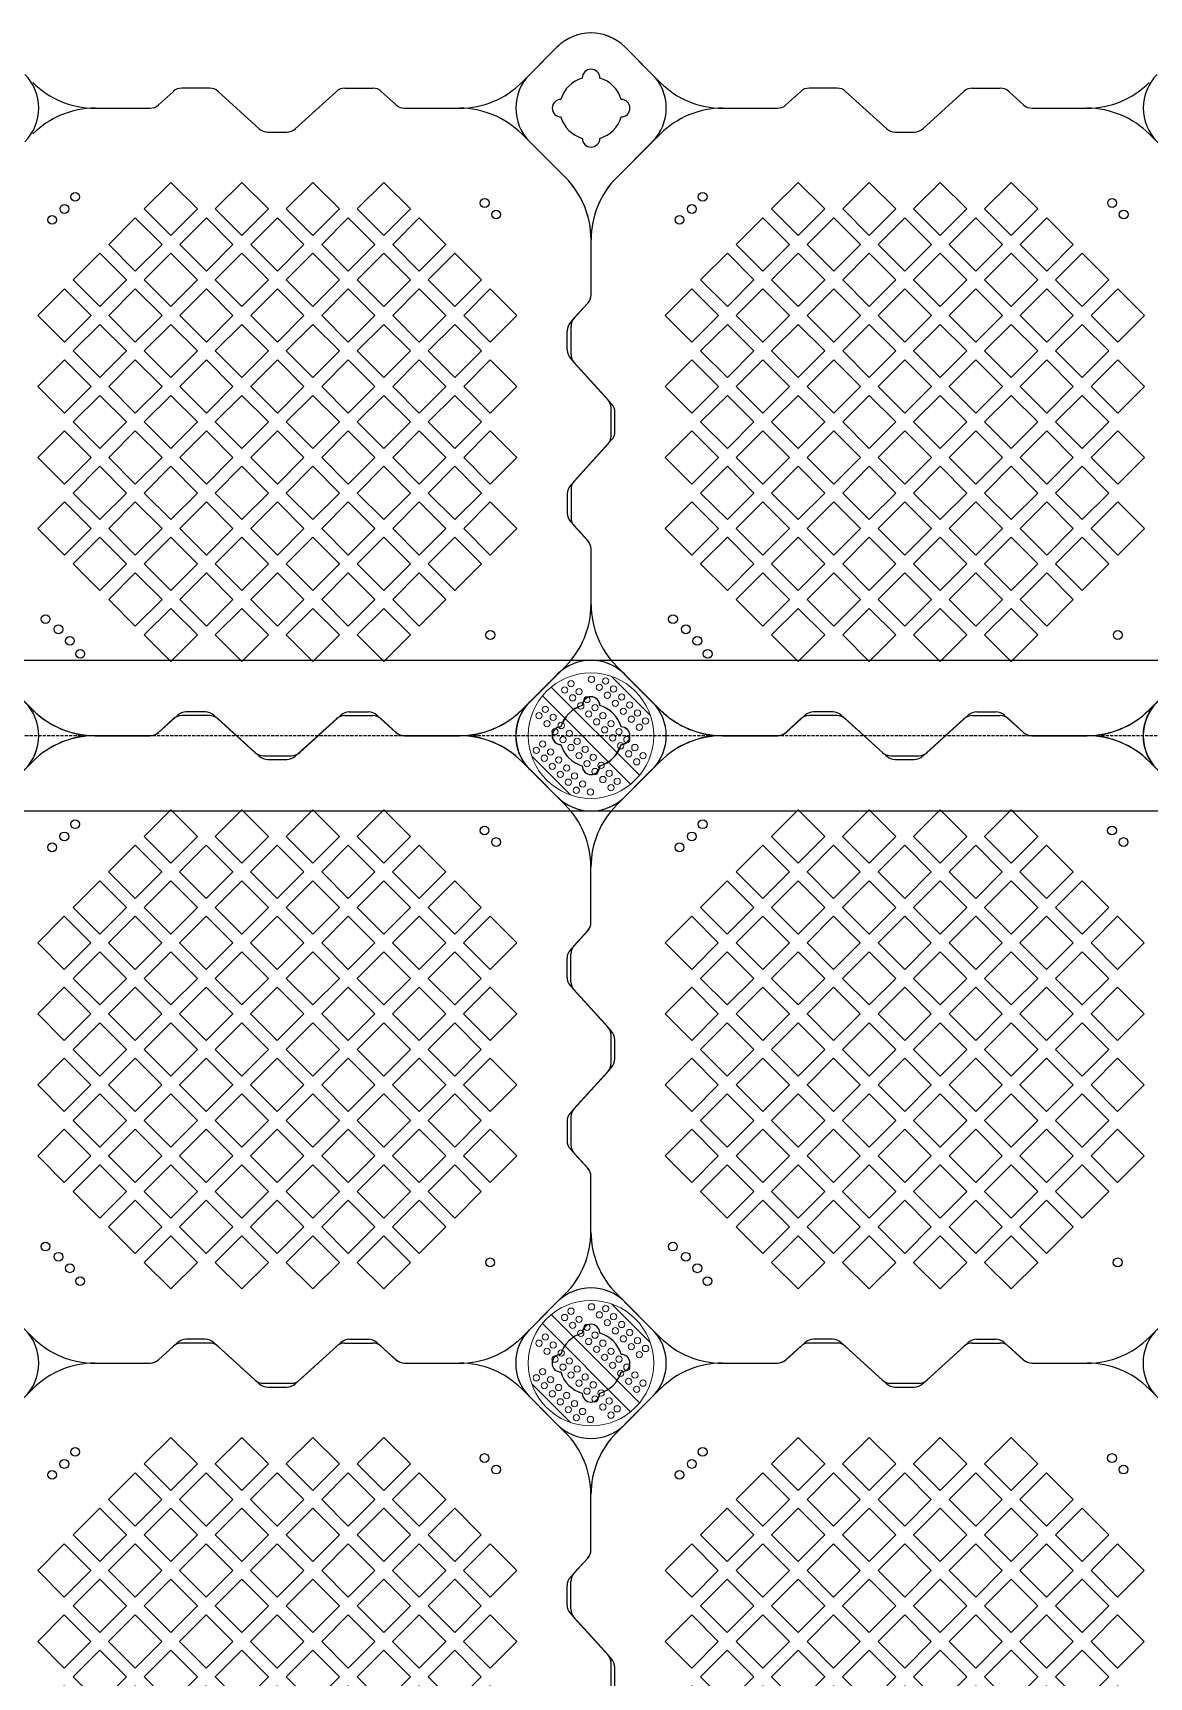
# Model space of a CAD drawing. Header units: millimetres. Extents: x -1612139 to -1260738, y 1141106 to 1536160.
# Drawn here: x -1424085 to -1423195, y 1158397 to 1159707 of the extents above; entities that cross this region are included whole.
import ezdxf

# ---------------------------------------------------------------- set-up
doc = ezdxf.new("R2010")
doc.units = ezdxf.units.MM
doc.header["$LTSCALE"] = 10
doc.linetypes.add('-6_350_HOLE$0$DASH', pattern=[0.35, 0.25, -0.1])
doc.layers.get('0').update_dxf_attribs({"linetype": 'CONTINUOUS'})
doc.layers.add('2维浮筒', color=150, linetype='CONTINUOUS', lineweight=9)
doc.layers.add('苗木图例', color=116, linetype='CONTINUOUS', lineweight=15)
doc.layers.add('面板', color=253, linetype='CONTINUOUS')

# ---------------------------------------------------------------- blocks, each defined once
blk = doc.blocks.new('旗华浮筒')
at = {"layer": '面板'}
for p, q in [((-548.8, 526.9), (-526.9, 548.8)), ((-473.2, 548.8), (-444.8, 520.5)), ((-26.8, 548.8), (-55.2, 520.5)), ((26.9, 548.8), (48.8, 526.9)), ((-332.9, 513.4), (-344.7, 502.6)), ((-303.9, 516), (-326.1, 516)), ((-297.1, 513.4), (-264.4, 483.6)), ((-202.9, 513.4), (-235.6, 483.6)), ((-196.1, 516), (-173.9, 516)), ((-167.1, 513.4), (-155.3, 502.6)), ((-395.4, 500), (-351.5, 500)), ((-148.5, 500), (-104.7, 500)), ((-548.8, 473.2), (-520.5, 444.8)), ((-479.5, 444.8), (-444.8, 479.5)), ((-257.6, 481), (-242.4, 481)), ((-20.5, 444.8), (-55.2, 479.5)), ((48.8, 473.2), (20.5, 444.8)), ((-500, 351.5), (-500, 395.4)), ((0, 351.3), (0, 395.4)), ((-513.4, 332.9), (-502.6, 344.7)), ((-16.4, 329.4), (-2.6, 344.5)), ((-516, 303.9), (-516, 326.1)), ((-19, 307.4), (-19, 322.6)), ((-513.4, 297.1), (-483.6, 264.4)), ((-16.4, 300.6), (13.4, 267.9)), ((-481, 242.4), (-481, 257.6)), ((16, 238.9), (16, 261.1)), ((-513.4, 202.9), (-483.6, 235.6)), ((-16.4, 199.4), (13.4, 232.1)), ((-516, 196.1), (-516, 173.9)), ((-19, 192.6), (-19, 177.4)), ((-16.4, 170.6), (-2.6, 155.5)), ((-513.4, 167.1), (-502.6, 155.3)), ((-500, 104.7), (-500, 148.5)), ((0, 104.7), (0, 148.7)), ((-548.8, 26.8), (-520.5, 55.2)), ((-444.8, 20.5), (-479.5, 55.2)), ((-55.2, 20.5), (-20.5, 55.2)), ((48.8, 26.8), (20.5, 55.2)), ((-329.4, 16.4), (-344.5, 2.6)), ((-307.4, 19), (-322.6, 19)), ((-300.6, 16.4), (-267.9, -13.4)), ((-199.4, 16.4), (-232.1, -13.4)), ((-192.6, 19), (-177.4, 19)), ((-170.6, 16.4), (-155.5, 2.6)), ((-395.4, 0), (-351.3, 0)), ((-148.7, 0), (-104.7, 0)), ((-473.2, -48.8), (-444.8, -20.5)), ((-261.1, -16), (-238.9, -16)), ((-26.8, -48.8), (-55.2, -20.5)), ((-526.9, -48.8), (-548.8, -26.9)), ((48.8, -26.9), (26.9, -48.8))]:
    blk.add_line(p, q, dxfattribs=at)
for points in [[(-334.9, 398.5), (-313.6, 419.7), (-334.9, 440.9), (-356.1, 419.7)], [(-278.3, 398.5), (-257.1, 419.7), (-278.3, 440.9), (-299.5, 419.7)], [(-221.7, 398.5), (-200.5, 419.7), (-221.7, 440.9), (-242.9, 419.7)], [(-165.1, 398.5), (-143.9, 419.7), (-165.1, 440.9), (-186.4, 419.7)], [(-363.1, 370.2), (-341.9, 391.4), (-363.1, 412.6), (-384.4, 391.4)], [(-306.6, 370.2), (-285.4, 391.4), (-306.6, 412.6), (-327.8, 391.4)], [(-250, 370.2), (-228.8, 391.4), (-250, 412.6), (-271.2, 391.4)], [(-193.4, 370.2), (-172.2, 391.4), (-193.4, 412.6), (-214.6, 391.4)], [(-136.9, 370.2), (-115.6, 391.4), (-136.9, 412.6), (-158.1, 391.4)], [(-391.4, 341.9), (-370.2, 363.1), (-391.4, 384.4), (-412.6, 363.1)], [(-334.9, 341.9), (-313.6, 363.1), (-334.9, 384.4), (-356.1, 363.1)], [(-278.3, 341.9), (-257.1, 363.1), (-278.3, 384.4), (-299.5, 363.1)], [(-221.7, 341.9), (-200.5, 363.1), (-221.7, 384.4), (-242.9, 363.1)], [(-165.1, 341.9), (-143.9, 363.1), (-165.1, 384.4), (-186.4, 363.1)], [(-108.6, 341.9), (-87.4, 363.1), (-108.6, 384.4), (-129.8, 363.1)], [(-419.7, 313.6), (-398.5, 334.9), (-419.7, 356.1), (-440.9, 334.9)], [(-363.1, 313.6), (-341.9, 334.9), (-363.1, 356.1), (-384.4, 334.9)], [(-306.6, 313.6), (-285.4, 334.9), (-306.6, 356.1), (-327.8, 334.9)], [(-250, 313.6), (-228.8, 334.9), (-250, 356.1), (-271.2, 334.9)], [(-193.4, 313.6), (-172.2, 334.9), (-193.4, 356.1), (-214.6, 334.9)], [(-136.9, 313.6), (-115.6, 334.9), (-136.9, 356.1), (-158.1, 334.9)], [(-80.3, 313.6), (-59.1, 334.9), (-80.3, 356.1), (-101.5, 334.9)], [(-391.4, 285.4), (-370.2, 306.6), (-391.4, 327.8), (-412.6, 306.6)], [(-334.9, 285.4), (-313.6, 306.6), (-334.9, 327.8), (-356.1, 306.6)], [(-278.3, 285.4), (-257.1, 306.6), (-278.3, 327.8), (-299.5, 306.6)], [(-221.7, 285.4), (-200.5, 306.6), (-221.7, 327.8), (-242.9, 306.6)], [(-165.1, 285.4), (-143.9, 306.6), (-165.1, 327.8), (-186.4, 306.6)], [(-108.6, 285.4), (-87.4, 306.6), (-108.6, 327.8), (-129.8, 306.6)], [(-419.7, 257.1), (-398.5, 278.3), (-419.7, 299.5), (-440.9, 278.3)], [(-363.1, 257.1), (-341.9, 278.3), (-363.1, 299.5), (-384.4, 278.3)], [(-306.6, 257.1), (-285.4, 278.3), (-306.6, 299.5), (-327.8, 278.3)], [(-250, 257.1), (-228.8, 278.3), (-250, 299.5), (-271.2, 278.3)], [(-193.4, 257.1), (-172.2, 278.3), (-193.4, 299.5), (-214.6, 278.3)], [(-136.9, 257.1), (-115.6, 278.3), (-136.9, 299.5), (-158.1, 278.3)], [(-80.3, 257.1), (-59.1, 278.3), (-80.3, 299.5), (-101.5, 278.3)], [(-391.4, 228.8), (-370.2, 250), (-391.4, 271.2), (-412.6, 250)], [(-334.9, 228.8), (-313.6, 250), (-334.9, 271.2), (-356.1, 250)], [(-278.3, 228.8), (-257.1, 250), (-278.3, 271.2), (-299.5, 250)], [(-221.7, 228.8), (-200.5, 250), (-221.7, 271.2), (-242.9, 250)], [(-165.1, 228.8), (-143.9, 250), (-165.1, 271.2), (-186.4, 250)], [(-108.6, 228.8), (-87.4, 250), (-108.6, 271.2), (-129.8, 250)], [(-419.7, 200.5), (-398.5, 221.7), (-419.7, 242.9), (-440.9, 221.7)], [(-363.1, 200.5), (-341.9, 221.7), (-363.1, 242.9), (-384.4, 221.7)], [(-306.6, 200.5), (-285.4, 221.7), (-306.6, 242.9), (-327.8, 221.7)], [(-250, 200.5), (-228.8, 221.7), (-250, 242.9), (-271.2, 221.7)], [(-193.4, 200.5), (-172.2, 221.7), (-193.4, 242.9), (-214.6, 221.7)], [(-136.9, 200.5), (-115.6, 221.7), (-136.9, 242.9), (-158.1, 221.7)], [(-80.3, 200.5), (-59.1, 221.7), (-80.3, 242.9), (-101.5, 221.7)], [(-391.4, 172.2), (-370.2, 193.4), (-391.4, 214.6), (-412.6, 193.4)], [(-334.9, 172.2), (-313.6, 193.4), (-334.9, 214.6), (-356.1, 193.4)], [(-278.3, 172.2), (-257.1, 193.4), (-278.3, 214.6), (-299.5, 193.4)], [(-221.7, 172.2), (-200.5, 193.4), (-221.7, 214.6), (-242.9, 193.4)], [(-165.1, 172.2), (-143.9, 193.4), (-165.1, 214.6), (-186.4, 193.4)], [(-108.6, 172.2), (-87.4, 193.4), (-108.6, 214.6), (-129.8, 193.4)], [(-419.7, 143.9), (-398.5, 165.1), (-419.7, 186.4), (-440.9, 165.1)], [(-363.1, 143.9), (-341.9, 165.1), (-363.1, 186.4), (-384.4, 165.1)], [(-306.6, 143.9), (-285.4, 165.1), (-306.6, 186.4), (-327.8, 165.1)], [(-250, 143.9), (-228.8, 165.1), (-250, 186.4), (-271.2, 165.1)], [(-193.4, 143.9), (-172.2, 165.1), (-193.4, 186.4), (-214.6, 165.1)], [(-136.9, 143.9), (-115.6, 165.1), (-136.9, 186.4), (-158.1, 165.1)], [(-80.3, 143.9), (-59.1, 165.1), (-80.3, 186.4), (-101.5, 165.1)], [(-391.4, 115.6), (-370.2, 136.9), (-391.4, 158.1), (-412.6, 136.9)], [(-334.9, 115.6), (-313.6, 136.9), (-334.9, 158.1), (-356.1, 136.9)], [(-278.3, 115.6), (-257.1, 136.9), (-278.3, 158.1), (-299.5, 136.9)], [(-221.7, 115.6), (-200.5, 136.9), (-221.7, 158.1), (-242.9, 136.9)], [(-165.1, 115.6), (-143.9, 136.9), (-165.1, 158.1), (-186.4, 136.9)], [(-108.6, 115.6), (-87.4, 136.9), (-108.6, 158.1), (-129.8, 136.9)], [(-363.1, 87.4), (-341.9, 108.6), (-363.1, 129.8), (-384.4, 108.6)], [(-306.6, 87.4), (-285.4, 108.6), (-306.6, 129.8), (-327.8, 108.6)], [(-250, 87.4), (-228.8, 108.6), (-250, 129.8), (-271.2, 108.6)], [(-193.4, 87.4), (-172.2, 108.6), (-193.4, 129.8), (-214.6, 108.6)], [(-136.9, 87.4), (-115.6, 108.6), (-136.9, 129.8), (-158.1, 108.6)], [(-334.9, 59.1), (-313.6, 80.3), (-334.9, 101.5), (-356.1, 80.3)], [(-278.3, 59.1), (-257.1, 80.3), (-278.3, 101.5), (-299.5, 80.3)], [(-221.7, 59.1), (-200.5, 80.3), (-221.7, 101.5), (-242.9, 80.3)], [(-165.1, 59.1), (-143.9, 80.3), (-165.1, 101.5), (-186.4, 80.3)]]:
    blk.add_lwpolyline(points, close=True, dxfattribs=at)
for centre in [(-411, 429.4), (-419.7, 419.7), (-84.8, 424.4), (-429.4, 411), (-75.6, 415.2), (-434.7, 92.9), (-424.4, 84.8), (-415.2, 75.6), (-80.3, 80.3), (-407.1, 65.3)]:
    blk.add_circle(centre, 3.5, dxfattribs=at)
for centre, radius, start, end in [((-500, 522), 38, 45, 135), ((0, 522), 38, 45, 135), ((-522, 500), 38, 135, 225), ((-500, 524), 7, 0, 180), ((0, 524), 7, 0, 180), ((22, 500), 38, 315, 45), ((-500, 500), 25, 106.2602, 163.7398), ((-500, 500), 25, 16.2602, 73.7398), ((-395.3, 570), 70, 225, 270), ((-326.1, 506), 10, 90, 132.2737), ((-303.9, 506), 10, 47.7263, 90), ((-196.1, 506), 10, 90, 132.2737), ((-173.9, 506), 10, 47.7263, 90), ((-104.7, 570), 70, 270, 315), ((0, 500), 25, 106.2602, 163.7398), ((0, 500), 25, 16.2602, 73.7398), ((-524, 500), 7, 90, 270), ((-476, 500), 7, 270, 90), ((-395.3, 430), 70, 90, 135), ((-351.5, 510), 10, 270, 312.2737), ((-148.5, 510), 10, 227.7263, 270), ((-104.7, 430), 70, 45, 90), ((-24, 500), 7, 90, 270), ((24, 500), 7, 270, 90), ((-500, 500), 25, 196.2602, 253.7398), ((-500, 500), 25, 286.2602, 343.7398), ((0, 500), 25, 196.2602, 253.7398), ((0, 500), 25, 286.2602, 343.7398), ((-500, 476), 7, 180, 0), ((-257.6, 491), 10, 227.7263, 270), ((-242.4, 491), 10, 270, 312.2737), ((0, 476), 7, 180, 0), ((-570, 395.3), 70, 0, 45), ((-430, 395.3), 70, 135, 180), ((-70, 395.3), 70, 0, 45), ((70, 395.3), 70, 135, 180), ((-510, 351.5), 10, 317.7263, 0), ((-10, 351.3), 10, 317.7263, 0), ((-506, 326.1), 10, 137.7263, 180), ((-9, 322.6), 10, 137.7263, 180), ((-506, 303.9), 10, 180, 222.2737), ((-9, 307.4), 10, 180, 222.2737), ((-491, 257.6), 10, 0, 42.2737), ((6, 261.1), 10, 0, 42.2737), ((-491, 242.4), 10, 317.7263, 0), ((6, 238.9), 10, 317.7263, 0), ((-506, 196.1), 10, 137.7263, 180), ((-9, 192.6), 10, 137.7263, 180), ((-506, 173.9), 10, 180, 222.2737), ((-9, 177.4), 10, 180, 222.2737), ((-510, 148.5), 10, 0, 42.2737), ((-10, 148.7), 10, 0, 42.2737), ((-570, 104.7), 70, 315, 0), ((-430, 104.7), 70, 180, 225), ((-70, 104.7), 70, 315, 0), ((70, 104.7), 70, 180, 225), ((-522, 0), 38, 135, 225), ((-500, 24), 7, 0, 180), ((0, 24), 7, 0, 180), ((22, 0), 38, 315, 45), ((-500, 0), 25, 106.2602, 163.7398), ((-500, 0), 25, 16.2602, 73.7398), ((-395.3, 70), 70, 225, 270), ((-322.6, 9), 10, 90, 132.2737), ((-307.4, 9), 10, 47.7263, 90), ((-192.6, 9), 10, 90, 132.2737), ((-177.4, 9), 10, 47.7263, 90), ((-104.7, 70), 70, 270, 315), ((0, 0), 25, 106.2602, 163.7398), ((0, 0), 25, 16.2602, 73.7398), ((-524, 0), 7, 90, 270), ((-476, 0), 7, 270, 90), ((-395.3, -70), 70, 90, 135), ((-351.3, 10), 10, 270, 312.2737), ((-148.7, 10), 10, 227.7263, 270), ((-104.7, -70), 70, 45, 90), ((-24, 0), 7, 90, 270), ((24, 0), 7, 270, 90), ((-500, 0), 25, 196.2602, 253.7398), ((-500, 0), 25, 286.2602, 343.7398), ((0, 0), 25, 196.2602, 253.7398), ((0, 0), 25, 286.2602, 343.7398), ((-500, -24), 7, 180, 0), ((-261.1, -6), 10, 227.7263, 270), ((-238.9, -6), 10, 270, 312.2737), ((0, -24), 7, 180, 0), ((-500, -22), 38, 225, 315), ((0, -22), 38, 225, 315)]:
    blk.add_arc(centre, radius, start, end, dxfattribs=at)
blk = doc.blocks.new('fwwerww')
at = {"layer": '面板'}
for p, q in [((47816.2, 29983.4), (47787.9, 29955.1)), ((47794.2, 29961.5), (47816.2, 29983.4)), ((47869.9, 29983.4), (47898.2, 29955.1)), ((47870, 29983.4), (47891.9, 29961.5)), ((47539.2, 29950.6), (47516.9, 29950.6)), ((47646.9, 29950.6), (47669.2, 29950.6)), ((48039.2, 29950.6), (48016.9, 29950.6)), ((48146.9, 29950.6), (48169.2, 29950.6)), ((47510.2, 29948), (47498.3, 29937.2)), ((47545.9, 29948), (47578.7, 29918.2)), ((47640.2, 29948), (47607.4, 29918.2)), ((47675.9, 29948), (47687.8, 29937.2)), ((48010.2, 29948), (47998.3, 29937.2)), ((48045.9, 29948), (48078.7, 29918.2)), ((48140.2, 29948), (48107.4, 29918.2)), ((48175.9, 29948), (48187.8, 29937.2)), ((47447.7, 29934.6), (47491.6, 29934.6)), ((47694.5, 29934.6), (47738.3, 29934.6)), ((47947.7, 29934.6), (47991.6, 29934.6)), ((48194.5, 29934.6), (48238.3, 29934.6)), ((47585.4, 29915.6), (47600.7, 29915.6)), ((47822.6, 29879.4), (47787.8, 29914.1)), ((47863.6, 29879.4), (47898.3, 29914.1)), ((48085.4, 29915.6), (48100.7, 29915.6)), ((48322.6, 29879.4), (48287.8, 29914.1)), ((47794.2, 29907.8), (47822.6, 29879.5)), ((47891.9, 29907.8), (47863.6, 29879.5)), ((47843.1, 29785.9), (47843.1, 29830)), ((47843.1, 29786.1), (47843.1, 29830)), ((47826.7, 29764), (47840.5, 29779.2)), ((47829.7, 29767.5), (47840.5, 29779.4)), ((47824.1, 29742), (47824.1, 29757.3)), ((47827.1, 29738.5), (47827.1, 29760.8)), ((47826.7, 29735.3), (47856.5, 29702.5)), ((47829.7, 29731.8), (47859.5, 29699)), ((47859.1, 29673.5), (47859.1, 29695.8)), ((47862.1, 29677), (47862.1, 29692.3)), ((47826.7, 29634), (47856.5, 29666.8)), ((47829.7, 29637.5), (47859.5, 29670.3)), ((47824.1, 29627.3), (47824.1, 29612)), ((47827.1, 29630.8), (47827.1, 29608.5)), ((47826.7, 29605.3), (47840.5, 29590.1)), ((47829.7, 29601.8), (47840.5, 29589.9)), ((47843.1, 29539.3), (47843.1, 29583.4)), ((47843.1, 29539.3), (47843.1, 29583.2)), ((47787.8, 29455.1), (47822.6, 29489.9)), ((47794.2, 29461.4), (47822.6, 29489.8)), ((47898.3, 29455.1), (47863.6, 29489.9)), ((47891.9, 29461.4), (47863.6, 29489.8)), ((48287.8, 29455.1), (48322.6, 29489.9)), ((47513.7, 29451), (47498.5, 29437.2)), ((47535.7, 29453.6), (47520.4, 29453.6)), ((47542.4, 29451), (47575.2, 29421.2)), ((47643.7, 29451), (47610.9, 29421.2)), ((47650.4, 29453.6), (47665.7, 29453.6)), ((47672.4, 29451), (47687.6, 29437.2)), ((48013.7, 29451), (47998.5, 29437.2)), ((48035.7, 29453.6), (48020.4, 29453.6)), ((48042.4, 29451), (48075.2, 29421.2)), ((48143.7, 29451), (48110.9, 29421.2)), ((48150.4, 29453.6), (48165.7, 29453.6)), ((48172.4, 29451), (48187.6, 29437.2)), ((47447.7, 29434.6), (47491.8, 29434.6)), ((47694.3, 29434.6), (47738.3, 29434.6)), ((47947.7, 29434.6), (47991.8, 29434.6)), ((48194.3, 29434.6), (48238.3, 29434.6)), ((47581.9, 29418.6), (47604.2, 29418.6)), ((47816.2, 29385.8), (47787.9, 29414.1)), ((47869.9, 29385.8), (47898.2, 29414.1)), ((48081.9, 29418.6), (48104.2, 29418.6)), ((47816.2, 29385.8), (47794.2, 29407.7)), ((47891.9, 29407.7), (47870, 29385.8))]:
    blk.add_line(p, q, dxfattribs=at)
for points in [[(47508.2, 29833.1), (47529.4, 29854.3), (47508.2, 29875.5), (47487, 29854.3)], [(47564.8, 29833.1), (47586, 29854.3), (47564.8, 29875.5), (47543.6, 29854.3)], [(47621.4, 29833.1), (47642.6, 29854.3), (47621.4, 29875.5), (47600.1, 29854.3)], [(47677.9, 29833.1), (47699.1, 29854.3), (47677.9, 29875.5), (47656.7, 29854.3)], [(48008.2, 29833.1), (48029.4, 29854.3), (48008.2, 29875.5), (47987, 29854.3)], [(48064.8, 29833.1), (48086, 29854.3), (48064.8, 29875.5), (48043.6, 29854.3)], [(48121.4, 29833.1), (48142.6, 29854.3), (48121.4, 29875.5), (48100.1, 29854.3)], [(48177.9, 29833.1), (48199.1, 29854.3), (48177.9, 29875.5), (48156.7, 29854.3)], [(47479.9, 29804.8), (47501.2, 29826), (47479.9, 29847.3), (47458.7, 29826)], [(47536.5, 29804.8), (47557.7, 29826), (47536.5, 29847.3), (47515.3, 29826)], [(47593.1, 29804.8), (47614.3, 29826), (47593.1, 29847.3), (47571.9, 29826)], [(47649.6, 29804.8), (47670.9, 29826), (47649.6, 29847.3), (47628.4, 29826)], [(47706.2, 29804.8), (47727.4, 29826), (47706.2, 29847.3), (47685, 29826)], [(47979.9, 29804.8), (48001.2, 29826), (47979.9, 29847.3), (47958.7, 29826)], [(48036.5, 29804.8), (48057.7, 29826), (48036.5, 29847.3), (48015.3, 29826)], [(48093.1, 29804.8), (48114.3, 29826), (48093.1, 29847.3), (48071.9, 29826)], [(48149.6, 29804.8), (48170.9, 29826), (48149.6, 29847.3), (48128.4, 29826)], [(48206.2, 29804.8), (48227.4, 29826), (48206.2, 29847.3), (48185, 29826)], [(47451.7, 29776.5), (47472.9, 29797.8), (47451.7, 29819), (47430.4, 29797.8)], [(47508.2, 29776.5), (47529.4, 29797.8), (47508.2, 29819), (47487, 29797.8)], [(47564.8, 29776.5), (47586, 29797.8), (47564.8, 29819), (47543.6, 29797.8)], [(47621.4, 29776.5), (47642.6, 29797.8), (47621.4, 29819), (47600.1, 29797.8)], [(47677.9, 29776.5), (47699.1, 29797.8), (47677.9, 29819), (47656.7, 29797.8)], [(47734.5, 29776.5), (47755.7, 29797.8), (47734.5, 29819), (47713.3, 29797.8)], [(47951.7, 29776.5), (47972.9, 29797.8), (47951.7, 29819), (47930.4, 29797.8)], [(48008.2, 29776.5), (48029.4, 29797.8), (48008.2, 29819), (47987, 29797.8)], [(48064.8, 29776.5), (48086, 29797.8), (48064.8, 29819), (48043.6, 29797.8)], [(48121.4, 29776.5), (48142.6, 29797.8), (48121.4, 29819), (48100.1, 29797.8)], [(48177.9, 29776.5), (48199.1, 29797.8), (48177.9, 29819), (48156.7, 29797.8)], [(48234.5, 29776.5), (48255.7, 29797.8), (48234.5, 29819), (48213.3, 29797.8)], [(47423.4, 29748.3), (47444.6, 29769.5), (47423.4, 29790.7), (47402.2, 29769.5)], [(47479.9, 29748.3), (47501.2, 29769.5), (47479.9, 29790.7), (47458.7, 29769.5)], [(47536.5, 29748.3), (47557.7, 29769.5), (47536.5, 29790.7), (47515.3, 29769.5)], [(47593.1, 29748.3), (47614.3, 29769.5), (47593.1, 29790.7), (47571.9, 29769.5)], [(47649.6, 29748.3), (47670.9, 29769.5), (47649.6, 29790.7), (47628.4, 29769.5)], [(47706.2, 29748.3), (47727.4, 29769.5), (47706.2, 29790.7), (47685, 29769.5)], [(47762.8, 29748.3), (47784, 29769.5), (47762.8, 29790.7), (47741.6, 29769.5)], [(47923.4, 29748.3), (47944.6, 29769.5), (47923.4, 29790.7), (47902.2, 29769.5)], [(47979.9, 29748.3), (48001.2, 29769.5), (47979.9, 29790.7), (47958.7, 29769.5)], [(48036.5, 29748.3), (48057.7, 29769.5), (48036.5, 29790.7), (48015.3, 29769.5)], [(48093.1, 29748.3), (48114.3, 29769.5), (48093.1, 29790.7), (48071.9, 29769.5)], [(48149.6, 29748.3), (48170.9, 29769.5), (48149.6, 29790.7), (48128.4, 29769.5)], [(48206.2, 29748.3), (48227.4, 29769.5), (48206.2, 29790.7), (48185, 29769.5)], [(48262.8, 29748.3), (48284, 29769.5), (48262.8, 29790.7), (48241.6, 29769.5)], [(47451.7, 29720), (47472.9, 29741.2), (47451.7, 29762.4), (47430.4, 29741.2)], [(47508.2, 29720), (47529.4, 29741.2), (47508.2, 29762.4), (47487, 29741.2)], [(47564.8, 29720), (47586, 29741.2), (47564.8, 29762.4), (47543.6, 29741.2)], [(47621.4, 29720), (47642.6, 29741.2), (47621.4, 29762.4), (47600.1, 29741.2)], [(47677.9, 29720), (47699.1, 29741.2), (47677.9, 29762.4), (47656.7, 29741.2)], [(47734.5, 29720), (47755.7, 29741.2), (47734.5, 29762.4), (47713.3, 29741.2)], [(47951.7, 29720), (47972.9, 29741.2), (47951.7, 29762.4), (47930.4, 29741.2)], [(48008.2, 29720), (48029.4, 29741.2), (48008.2, 29762.4), (47987, 29741.2)], [(48064.8, 29720), (48086, 29741.2), (48064.8, 29762.4), (48043.6, 29741.2)], [(48121.4, 29720), (48142.6, 29741.2), (48121.4, 29762.4), (48100.1, 29741.2)], [(48177.9, 29720), (48199.1, 29741.2), (48177.9, 29762.4), (48156.7, 29741.2)], [(48234.5, 29720), (48255.7, 29741.2), (48234.5, 29762.4), (48213.3, 29741.2)], [(47423.4, 29691.7), (47444.6, 29712.9), (47423.4, 29734.1), (47402.2, 29712.9)], [(47479.9, 29691.7), (47501.2, 29712.9), (47479.9, 29734.1), (47458.7, 29712.9)], [(47536.5, 29691.7), (47557.7, 29712.9), (47536.5, 29734.1), (47515.3, 29712.9)], [(47593.1, 29691.7), (47614.3, 29712.9), (47593.1, 29734.1), (47571.9, 29712.9)], [(47649.6, 29691.7), (47670.9, 29712.9), (47649.6, 29734.1), (47628.4, 29712.9)], [(47706.2, 29691.7), (47727.4, 29712.9), (47706.2, 29734.1), (47685, 29712.9)], [(47762.8, 29691.7), (47784, 29712.9), (47762.8, 29734.1), (47741.6, 29712.9)], [(47923.4, 29691.7), (47944.6, 29712.9), (47923.4, 29734.1), (47902.2, 29712.9)], [(47979.9, 29691.7), (48001.2, 29712.9), (47979.9, 29734.1), (47958.7, 29712.9)], [(48036.5, 29691.7), (48057.7, 29712.9), (48036.5, 29734.1), (48015.3, 29712.9)], [(48093.1, 29691.7), (48114.3, 29712.9), (48093.1, 29734.1), (48071.9, 29712.9)], [(48149.6, 29691.7), (48170.9, 29712.9), (48149.6, 29734.1), (48128.4, 29712.9)], [(48206.2, 29691.7), (48227.4, 29712.9), (48206.2, 29734.1), (48185, 29712.9)], [(48262.8, 29691.7), (48284, 29712.9), (48262.8, 29734.1), (48241.6, 29712.9)], [(47451.7, 29663.4), (47472.9, 29684.6), (47451.7, 29705.8), (47430.4, 29684.6)], [(47508.2, 29663.4), (47529.4, 29684.6), (47508.2, 29705.8), (47487, 29684.6)], [(47564.8, 29663.4), (47586, 29684.6), (47564.8, 29705.8), (47543.6, 29684.6)], [(47621.4, 29663.4), (47642.6, 29684.6), (47621.4, 29705.8), (47600.1, 29684.6)], [(47677.9, 29663.4), (47699.1, 29684.6), (47677.9, 29705.8), (47656.7, 29684.6)], [(47734.5, 29663.4), (47755.7, 29684.6), (47734.5, 29705.8), (47713.3, 29684.6)], [(47951.7, 29663.4), (47972.9, 29684.6), (47951.7, 29705.8), (47930.4, 29684.6)], [(48008.2, 29663.4), (48029.4, 29684.6), (48008.2, 29705.8), (47987, 29684.6)], [(48064.8, 29663.4), (48086, 29684.6), (48064.8, 29705.8), (48043.6, 29684.6)], [(48121.4, 29663.4), (48142.6, 29684.6), (48121.4, 29705.8), (48100.1, 29684.6)], [(48177.9, 29663.4), (48199.1, 29684.6), (48177.9, 29705.8), (48156.7, 29684.6)], [(48234.5, 29663.4), (48255.7, 29684.6), (48234.5, 29705.8), (48213.3, 29684.6)], [(47423.4, 29635.1), (47444.6, 29656.3), (47423.4, 29677.5), (47402.2, 29656.3)], [(47479.9, 29635.1), (47501.2, 29656.3), (47479.9, 29677.5), (47458.7, 29656.3)], [(47536.5, 29635.1), (47557.7, 29656.3), (47536.5, 29677.5), (47515.3, 29656.3)], [(47593.1, 29635.1), (47614.3, 29656.3), (47593.1, 29677.5), (47571.9, 29656.3)], [(47649.6, 29635.1), (47670.9, 29656.3), (47649.6, 29677.5), (47628.4, 29656.3)], [(47706.2, 29635.1), (47727.4, 29656.3), (47706.2, 29677.5), (47685, 29656.3)], [(47762.8, 29635.1), (47784, 29656.3), (47762.8, 29677.5), (47741.6, 29656.3)], [(47923.4, 29635.1), (47944.6, 29656.3), (47923.4, 29677.5), (47902.2, 29656.3)], [(47979.9, 29635.1), (48001.2, 29656.3), (47979.9, 29677.5), (47958.7, 29656.3)], [(48036.5, 29635.1), (48057.7, 29656.3), (48036.5, 29677.5), (48015.3, 29656.3)], [(48093.1, 29635.1), (48114.3, 29656.3), (48093.1, 29677.5), (48071.9, 29656.3)], [(48149.6, 29635.1), (48170.9, 29656.3), (48149.6, 29677.5), (48128.4, 29656.3)], [(48206.2, 29635.1), (48227.4, 29656.3), (48206.2, 29677.5), (48185, 29656.3)], [(48262.8, 29635.1), (48284, 29656.3), (48262.8, 29677.5), (48241.6, 29656.3)], [(47451.7, 29606.8), (47472.9, 29628), (47451.7, 29649.3), (47430.4, 29628)], [(47508.2, 29606.8), (47529.4, 29628), (47508.2, 29649.3), (47487, 29628)], [(47564.8, 29606.8), (47586, 29628), (47564.8, 29649.3), (47543.6, 29628)], [(47621.4, 29606.8), (47642.6, 29628), (47621.4, 29649.3), (47600.1, 29628)], [(47677.9, 29606.8), (47699.1, 29628), (47677.9, 29649.3), (47656.7, 29628)], [(47734.5, 29606.8), (47755.7, 29628), (47734.5, 29649.3), (47713.3, 29628)], [(47951.7, 29606.8), (47972.9, 29628), (47951.7, 29649.3), (47930.4, 29628)], [(48008.2, 29606.8), (48029.4, 29628), (48008.2, 29649.3), (47987, 29628)], [(48064.8, 29606.8), (48086, 29628), (48064.8, 29649.3), (48043.6, 29628)], [(48121.4, 29606.8), (48142.6, 29628), (48121.4, 29649.3), (48100.1, 29628)], [(48177.9, 29606.8), (48199.1, 29628), (48177.9, 29649.3), (48156.7, 29628)], [(48234.5, 29606.8), (48255.7, 29628), (48234.5, 29649.3), (48213.3, 29628)], [(47423.4, 29578.6), (47444.6, 29599.8), (47423.4, 29621), (47402.2, 29599.8)], [(47479.9, 29578.6), (47501.2, 29599.8), (47479.9, 29621), (47458.7, 29599.8)], [(47536.5, 29578.6), (47557.7, 29599.8), (47536.5, 29621), (47515.3, 29599.8)], [(47593.1, 29578.6), (47614.3, 29599.8), (47593.1, 29621), (47571.9, 29599.8)], [(47649.6, 29578.6), (47670.9, 29599.8), (47649.6, 29621), (47628.4, 29599.8)], [(47706.2, 29578.6), (47727.4, 29599.8), (47706.2, 29621), (47685, 29599.8)], [(47762.8, 29578.6), (47784, 29599.8), (47762.8, 29621), (47741.6, 29599.8)], [(47923.4, 29578.6), (47944.6, 29599.8), (47923.4, 29621), (47902.2, 29599.8)], [(47979.9, 29578.6), (48001.2, 29599.8), (47979.9, 29621), (47958.7, 29599.8)], [(48036.5, 29578.6), (48057.7, 29599.8), (48036.5, 29621), (48015.3, 29599.8)], [(48093.1, 29578.6), (48114.3, 29599.8), (48093.1, 29621), (48071.9, 29599.8)], [(48149.6, 29578.6), (48170.9, 29599.8), (48149.6, 29621), (48128.4, 29599.8)], [(48206.2, 29578.6), (48227.4, 29599.8), (48206.2, 29621), (48185, 29599.8)], [(48262.8, 29578.6), (48284, 29599.8), (48262.8, 29621), (48241.6, 29599.8)], [(47451.7, 29550.3), (47472.9, 29571.5), (47451.7, 29592.7), (47430.4, 29571.5)], [(47508.2, 29550.3), (47529.4, 29571.5), (47508.2, 29592.7), (47487, 29571.5)], [(47564.8, 29550.3), (47586, 29571.5), (47564.8, 29592.7), (47543.6, 29571.5)], [(47621.4, 29550.3), (47642.6, 29571.5), (47621.4, 29592.7), (47600.1, 29571.5)], [(47677.9, 29550.3), (47699.1, 29571.5), (47677.9, 29592.7), (47656.7, 29571.5)], [(47734.5, 29550.3), (47755.7, 29571.5), (47734.5, 29592.7), (47713.3, 29571.5)], [(47951.7, 29550.3), (47972.9, 29571.5), (47951.7, 29592.7), (47930.4, 29571.5)], [(48008.2, 29550.3), (48029.4, 29571.5), (48008.2, 29592.7), (47987, 29571.5)], [(48064.8, 29550.3), (48086, 29571.5), (48064.8, 29592.7), (48043.6, 29571.5)], [(48121.4, 29550.3), (48142.6, 29571.5), (48121.4, 29592.7), (48100.1, 29571.5)], [(48177.9, 29550.3), (48199.1, 29571.5), (48177.9, 29592.7), (48156.7, 29571.5)], [(48234.5, 29550.3), (48255.7, 29571.5), (48234.5, 29592.7), (48213.3, 29571.5)], [(47479.9, 29522), (47501.2, 29543.2), (47479.9, 29564.4), (47458.7, 29543.2)], [(47536.5, 29522), (47557.7, 29543.2), (47536.5, 29564.4), (47515.3, 29543.2)], [(47593.1, 29522), (47614.3, 29543.2), (47593.1, 29564.4), (47571.9, 29543.2)], [(47649.6, 29522), (47670.9, 29543.2), (47649.6, 29564.4), (47628.4, 29543.2)], [(47706.2, 29522), (47727.4, 29543.2), (47706.2, 29564.4), (47685, 29543.2)], [(47979.9, 29522), (48001.2, 29543.2), (47979.9, 29564.4), (47958.7, 29543.2)], [(48036.5, 29522), (48057.7, 29543.2), (48036.5, 29564.4), (48015.3, 29543.2)], [(48093.1, 29522), (48114.3, 29543.2), (48093.1, 29564.4), (48071.9, 29543.2)], [(48149.6, 29522), (48170.9, 29543.2), (48149.6, 29564.4), (48128.4, 29543.2)], [(48206.2, 29522), (48227.4, 29543.2), (48206.2, 29564.4), (48185, 29543.2)], [(47508.2, 29493.7), (47529.4, 29514.9), (47508.2, 29536.1), (47487, 29514.9)], [(47564.8, 29493.7), (47586, 29514.9), (47564.8, 29536.1), (47543.6, 29514.9)], [(47621.4, 29493.7), (47642.6, 29514.9), (47621.4, 29536.1), (47600.1, 29514.9)], [(47677.9, 29493.7), (47699.1, 29514.9), (47677.9, 29536.1), (47656.7, 29514.9)], [(48008.2, 29493.7), (48029.4, 29514.9), (48008.2, 29536.1), (47987, 29514.9)], [(48064.8, 29493.7), (48086, 29514.9), (48064.8, 29536.1), (48043.6, 29514.9)], [(48121.4, 29493.7), (48142.6, 29514.9), (48121.4, 29536.1), (48100.1, 29514.9)], [(48177.9, 29493.7), (48199.1, 29514.9), (48177.9, 29536.1), (48156.7, 29514.9)]]:
    blk.add_lwpolyline(points, close=True, dxfattribs=at)
for centre in [(47423.4, 29854.3), (47432, 29864), (47758.3, 29859.1), (47923.4, 29854.3), (47932, 29864), (48258.3, 29859.1), (47413.6, 29845.7), (47767.5, 29849.9), (47913.6, 29845.7), (48267.5, 29849.9), (47408.4, 29527.5), (47908.4, 29527.5), (47418.6, 29519.4), (47762.8, 29514.9), (47918.6, 29519.4), (48262.8, 29514.9), (47427.8, 29510.2), (47436, 29499.9), (47927.8, 29510.2), (47936, 29499.9)]:
    blk.add_circle(centre, 3.5, dxfattribs=at)
for centre, radius, start, end in [((47843.1, 29956.6), 38, 45, 135), ((47843, 29956.6), 38, 45, 135), ((47365, 29934.7), 38, 315, 45), ((47821.1, 29934.7), 38, 135, 225), ((47843.1, 29958.6), 7, 0, 180), ((47843.1, 29958.6), 7, 0, 180), ((47865, 29934.7), 38, 315, 45), ((48321.1, 29934.7), 38, 135, 225), ((47447.7, 30004.6), 70, 225, 270), ((47516.9, 29940.6), 10, 90, 132.2737), ((47539.2, 29940.6), 10, 47.7263, 90), ((47646.9, 29940.6), 10, 90, 132.2737), ((47669.2, 29940.6), 10, 47.7263, 90), ((47738.4, 30004.6), 70, 270, 315), ((47843.1, 29934.6), 25, 106.2602, 163.7398), ((47843.1, 29934.6), 25, 106.2602, 163.7398), ((47843.1, 29934.6), 25, 16.2602, 73.7398), ((47843.1, 29934.6), 25, 16.2602, 73.7398), ((47947.7, 30004.6), 70, 225, 270), ((48016.9, 29940.6), 10, 90, 132.2737), ((48039.2, 29940.6), 10, 47.7263, 90), ((48146.9, 29940.6), 10, 90, 132.2737), ((48169.2, 29940.6), 10, 47.7263, 90), ((48238.4, 30004.6), 70, 270, 315), ((47491.6, 29944.6), 10, 270, 312.2737), ((47694.5, 29944.6), 10, 227.7263, 270), ((47819.1, 29934.6), 7, 90, 270), ((47819.1, 29934.6), 7, 90, 270), ((47867.1, 29934.6), 7, 270, 90), ((47867.1, 29934.6), 7, 270, 90), ((47991.6, 29944.6), 10, 270, 312.2737), ((48194.5, 29944.6), 10, 227.7263, 270), ((47447.8, 29864.6), 70, 90, 135), ((47738.3, 29864.6), 70, 45, 90), ((47843.1, 29934.6), 25, 196.2602, 253.7398), ((47843.1, 29934.6), 25, 196.2602, 253.7398), ((47843.1, 29934.6), 25, 286.2602, 343.7398), ((47843.1, 29934.6), 25, 286.2602, 343.7398), ((47947.8, 29864.6), 70, 90, 135), ((48238.3, 29864.6), 70, 45, 90), ((47585.4, 29925.6), 10, 227.7263, 270), ((47600.7, 29925.6), 10, 270, 312.2737), ((47843.1, 29910.6), 7, 180, 0), ((47843.1, 29910.6), 7, 180, 0), ((48085.4, 29925.6), 10, 227.7263, 270), ((48100.7, 29925.6), 10, 270, 312.2737), ((47773.1, 29830), 70, 0, 45), ((47773.1, 29829.9), 70, 0, 45), ((47913.1, 29830), 70, 135, 180), ((47913.1, 29829.9), 70, 135, 180), ((47833.1, 29786.1), 10, 317.7263, 0), ((47833.1, 29785.9), 10, 317.7263, 0), ((47837.1, 29760.8), 10, 137.7263, 180), ((47834.1, 29757.3), 10, 137.7263, 180), ((47834.1, 29742), 10, 180, 222.2737), ((47837.1, 29738.5), 10, 180, 222.2737), ((47849.1, 29695.8), 10, 0, 42.2737), ((47852.1, 29692.3), 10, 0, 42.2737), ((47849.1, 29673.5), 10, 317.7263, 0), ((47852.1, 29677), 10, 317.7263, 0), ((47834.1, 29627.3), 10, 137.7263, 180), ((47837.1, 29630.8), 10, 137.7263, 180), ((47834.1, 29612), 10, 180, 222.2737), ((47837.1, 29608.5), 10, 180, 222.2737), ((47833.1, 29583.4), 10, 0, 42.2737), ((47833.1, 29583.2), 10, 0, 42.2737), ((47773.1, 29539.3), 70, 315, 0), ((47773.1, 29539.3), 70, 315, 0), ((47913.1, 29539.3), 70, 180, 225), ((47913.1, 29539.3), 70, 180, 225), ((47843.1, 29458.6), 7, 0, 180), ((47843.1, 29458.6), 7, 0, 180), ((47365, 29434.6), 38, 315, 45), ((47447.8, 29504.6), 70, 225, 270), ((47520.4, 29443.6), 10, 90, 132.2737), ((47535.7, 29443.6), 10, 47.7263, 90), ((47650.4, 29443.6), 10, 90, 132.2737), ((47665.7, 29443.6), 10, 47.7263, 90), ((47738.3, 29504.6), 70, 270, 315), ((47821.1, 29434.6), 38, 135, 225), ((47843.1, 29434.6), 25, 106.2602, 163.7398), ((47843.1, 29434.6), 25, 106.2602, 163.7398), ((47843.1, 29434.6), 25, 16.2602, 73.7398), ((47843.1, 29434.6), 25, 16.2602, 73.7398), ((47865, 29434.6), 38, 315, 45), ((47947.8, 29504.6), 70, 225, 270), ((48020.4, 29443.6), 10, 90, 132.2737), ((48035.7, 29443.6), 10, 47.7263, 90), ((48150.4, 29443.6), 10, 90, 132.2737), ((48165.7, 29443.6), 10, 47.7263, 90), ((48238.3, 29504.6), 70, 270, 315), ((48321.1, 29434.6), 38, 135, 225), ((47491.8, 29444.6), 10, 270, 312.2737), ((47694.3, 29444.6), 10, 227.7263, 270), ((47819.1, 29434.6), 7, 90, 270), ((47819.1, 29434.6), 7, 90, 270), ((47867.1, 29434.6), 7, 270, 90), ((47867.1, 29434.6), 7, 270, 90), ((47991.8, 29444.6), 10, 270, 312.2737), ((48194.3, 29444.6), 10, 227.7263, 270), ((47447.7, 29364.6), 70, 90, 135), ((47738.4, 29364.6), 70, 45, 90), ((47843.1, 29434.6), 25, 196.2602, 253.7398), ((47843.1, 29434.6), 25, 196.2602, 253.7398), ((47843.1, 29434.6), 25, 286.2602, 343.7398), ((47843.1, 29434.6), 25, 286.2602, 343.7398), ((47947.7, 29364.6), 70, 90, 135), ((48238.4, 29364.6), 70, 45, 90), ((47581.9, 29428.6), 10, 227.7263, 270), ((47604.2, 29428.6), 10, 270, 312.2737), ((48081.9, 29428.6), 10, 227.7263, 270), ((48104.2, 29428.6), 10, 270, 312.2737), ((47843.1, 29410.6), 7, 180, 0), ((47843.1, 29410.6), 7, 180, 0), ((47843.1, 29412.7), 38, 225, 315), ((47843, 29412.7), 38, 225, 315)]:
    blk.add_arc(centre, radius, start, end, dxfattribs=at)
blk = doc.blocks.new('ds')
at = {"color": 251, "lineweight": 5}
for p, q in [((47.2, 16.4), (16.4, 47.2)), ((31.6, -38.7), (-38.7, 31.6)), ((38.7, -31.6), (-31.6, 38.7)), ((-16.4, -47.2), (-47.2, -16.4))]:
    blk.add_line(p, q, dxfattribs=at)
for centre, radius in [((0, 0), 50), ((-15.9, 41.4), 2.5), ((0.4, 44.9), 2.5), ((6.7, 38.5), 2.5), ((11.7, 43.5), 2.5), ((18, 37.1), 2.5), ((-20.9, 36.4), 2.5), ((-14.5, 30.1), 2.5), ((-9.5, 35), 2.5), ((-3.2, 28.6), 2.5), ((13.1, 32.2), 2.5), ((19.4, 25.8), 2.5), ((24.4, 30.8), 2.5), ((30.8, 24.4), 2.5), ((-41.4, 15.9), 2.5), ((-36.4, 20.9), 2.5), ((-30.1, 14.5), 2.5), ((-8.1, 23.7), 2.5), ((-1.8, 17.3), 2.5), ((3.2, 22.3), 2.5), ((4.6, 11), 2.5), ((9.5, 15.9), 2.5), ((25.8, 19.4), 2.5), ((32.2, 13.1), 2.5), ((37.1, 18), 2.5), ((43.5, 11.7), 2.5), ((-35, 9.5), 2.5), ((-28.6, 3.2), 2.5), ((-23.7, 8.1), 2.5), ((-17.3, 1.8), 2.5), ((11, 4.6), 2.5), ((15.9, 9.5), 2.5), ((17.3, -1.8), 2.5), ((22.3, 3.2), 2.5), ((38.5, 6.7), 2.5), ((-43.5, -11.7), 2.5), ((-38.5, -6.7), 2.5), ((-32.2, -13.1), 2.5), ((-22.3, -3.2), 2.5), ((-15.9, -9.5), 2.5), ((-11, -4.6), 2.5), ((-4.6, -11), 2.5), ((23.7, -8.1), 2.5), ((28.6, -3.2), 2.5), ((30.1, -14.5), 2.5), ((35, -9.5), 2.5), ((-37.1, -18), 2.5), ((-30.8, -24.4), 2.5), ((-25.8, -19.4), 2.5), ((-19.4, -25.8), 2.5), ((-9.5, -15.9), 2.5), ((-3.2, -22.3), 2.5), ((1.8, -17.3), 2.5), ((3.2, -28.6), 2.5), ((8.1, -23.7), 2.5), ((36.4, -20.9), 2.5), ((41.4, -15.9), 2.5), ((-24.4, -30.8), 2.5), ((-18, -37.1), 2.5), ((-13.1, -32.2), 2.5), ((-6.7, -38.5), 2.5), ((9.5, -35), 2.5), ((14.5, -30.1), 2.5), ((15.9, -41.4), 2.5), ((20.9, -36.4), 2.5), ((-11.7, -43.5), 2.5), ((-0.4, -44.9), 2.5)]:
    blk.add_circle(centre, radius, dxfattribs=at)
blk = doc.blocks.new('*U158')
at = {"layer": '苗木图例'}
for p in [(0, 750), (0, 250), (0, 250)]:
    blk.add_blockref('ds', p, dxfattribs=at)
blk = doc.blocks.new('*U159')
at = {"color": 0, "linetype": 'ByBlock', "lineweight": -2, "transparency": 16777216}
blk.add_blockref('*U158', (2500, 0), dxfattribs=at)
blk = doc.blocks.new('PMTLG')
at = {"color": 6}
for p, q in [((-5534, 60), (70.1, 60)), ((-5534, -60), (70.1, -60))]:
    blk.add_line(p, q, dxfattribs=at)
at = {"color": 6, "linetype": '-6_350_HOLE$0$DASH'}
blk.add_line((-5534, 0), (70.1, 0), dxfattribs=at)

msp = doc.modelspace()

# ---------------------------------------------------------------- block references
for name, p in [('PMTLG', (-1421181.8, 1159146.9)), ('*U159', (-1426140, 1158396.9))]:
    msp.add_blockref(name, p)
at = {"layer": '2维浮筒'}
for p in [(-1424140, 1158646.9), (-1423640, 1158646.9), (-1423140, 1158646.9), (-1422640, 1158646.9), (-1424140, 1158146.9), (-1423640, 1158146.9), (-1423140, 1158146.9), (-1422640, 1158146.9)]:
    msp.add_blockref('旗华浮筒', p, dxfattribs=at)
at = {"layer": '面板'}
msp.add_blockref('fwwerww', (-1471483, 1129712.2), dxfattribs=at)

doc.saveas('drawing.dxf')
